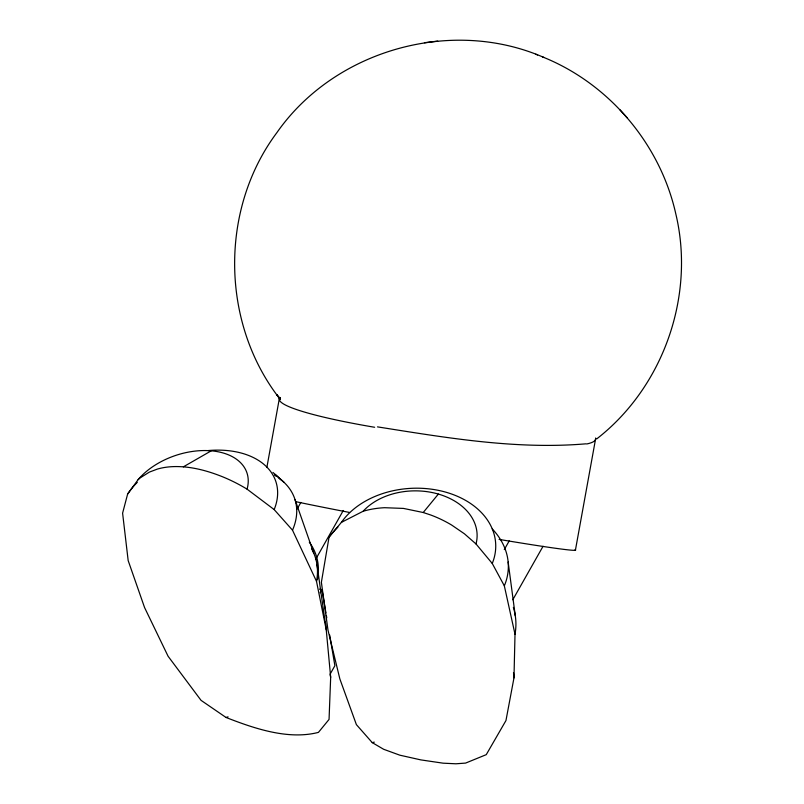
<?xml version="1.0" encoding="UTF-8"?>
<svg xmlns="http://www.w3.org/2000/svg" width="804" height="804" viewBox="0 0 804 804"><rect width="100%" height="100%" fill="white"/><g stroke="black" fill="none" stroke-linecap="round" stroke-linejoin="round"><path stroke-width="1.21" d="M515.012 634.235L504.329 585.835L492.259 563.463L476.018 543.966A62.109 44.934 -0.5 0 0 438.361 494.068A62.109 44.934 -0.5 0 0 363.147 511.243L341.398 522.379L329.047 537.142L321.379 582.277L328.002 630.195L339.861 678.948L356.383 724.615L372.262 742.635L383.639 749.278L399.819 755.177L420.874 759.901L443.104 763.177L455.928 763.79L465.606 763.086L486.259 754.654L505.957 720.555L513.977 677.883L515.012 634.235A108.048 77.837 -2.9 0 0 513.364 607.382M330.675 677.199L329.057 719.409L318.434 732.384C288.274 740.162 254.275 728.504 226.035 717.469L201.05 700.354L168.076 656.225L144.569 607.553L128.168 560.579L122.6 513.163L127.635 494.038L138.127 479.636L140.157 477.877L149.423 472.079L157.494 469.044A81.566 52.652 29.5 0 1 176.337 466.561C192.387 466.611 208.176 470.963 222.969 476.943A112.892 72.873 29.5 0 1 247.059 489.144L274.164 509.575L292.505 530.178L316.505 581.342L326.243 629.854L330.675 677.199A105.505 70.008 -16 0 0 330.163 675.31M266.848 467.526L279.571 397.287M575.423 550.127L595.734 438.09M297.168 508.962L300.877 502.42M315.5 559.604L343.288 510.49M320.153 592.86L321.982 589.623L319.55 589.151M330.002 674.355L334.886 665.712L329.69 635.029M504.289 549.604L509.223 540.881M512.791 599.764L543.052 546.278M363.157 511.254A112.892 72.873 29.5 0 1 384.563 507.706L403.477 508.419L423.216 512.51L438.361 494.068M596.729 438.894C663.31 387.166 695.39 295.993 675.822 213.975C660.275 144.107 609.01 83.475 542.509 56.903M183.362 466.843L211.251 450.823A62.109 39.145 -18.5 0 1 247.059 489.144M585.845 443.828C516.148 449.758 446.24 437.738 377.498 426.874M543.976 57.486C451.526 17.005 334.564 49.898 276.817 132.73C219.19 209.834 220.839 323.992 280.375 399.558L276.908 394.674L279.963 398.985M424.452 42.712L430.843 41.939M431.607 41.848L437.728 41.104M423.216 512.51L430.673 514.982A81.566 52.652 29.5 0 1 451.647 525.052L464.41 533.786L476.018 543.966M535.745 54.23L537.585 54.963M275.159 474.42L283.963 482.269M272.958 472.43L281.611 480.179M627.22 117.846L619.904 109.746M294.998 499.555L313.751 553.142M321.982 589.623L325.942 612.939M326.354 615.392L326.776 617.844M508.148 562.026L515.284 615.784M316.937 564.277L324.906 620.336A109.947 69.084 -14.5 0 1 326.243 629.854M309.299 542.147A108.048 69.958 -17.1 0 1 317.439 579.694M575.091 549.685A159.232 3.688 10.3 0 1 499.103 539.404M349.539 512.449A159.232 3.688 10.3 0 1 295.701 501.656M595.603 438.361A160.659 19.407 8.1 0 1 586.689 443.979M374.644 427.276A158.971 17.628 7 0 1 280.435 397.518M279.088 478.199A95.013 59.737 -17 0 1 292.505 530.178M274.536 475.184A95.013 59.737 -17 0 1 276.415 476.35M311.65 548.881A108.048 69.958 -17.1 0 1 316.505 581.342M138.127 479.636A62.109 39.145 -18.5 0 1 211.251 450.823M226.035 717.469A83.465 55.747 -12.5 0 1 228.065 716.866M208.025 450.572A81.777 53.546 -18 0 1 274.164 509.575M127.635 494.038A81.777 53.546 -18 0 1 137.303 482.32M492.209 528.891A95.013 67.516 -1.2 0 1 504.329 585.835M329.047 537.142A95.013 67.516 -1.2 0 1 337.881 527.163M372.262 742.635A83.465 57.978 -7.3 0 1 374.302 742.132M341.398 522.379A81.777 59.818 -3 0 1 444.692 491.857A81.777 59.818 -3 0 1 492.259 563.463M513.485 672.687A109.947 75.867 -2.7 0 1 513.977 677.883"/></g></svg>
